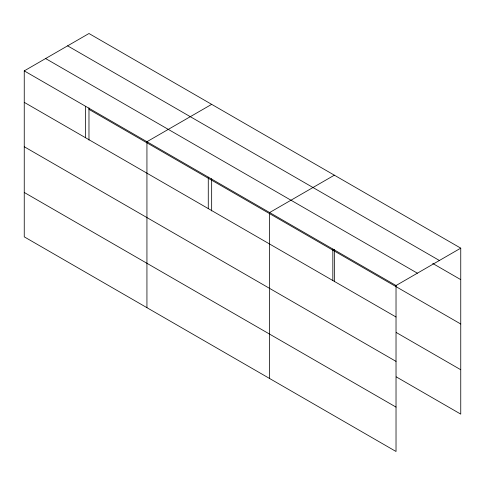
<?xml version="1.0" encoding="UTF-8"?>
<svg xmlns="http://www.w3.org/2000/svg" width="485" height="485" viewBox="0 0 485 485"><rect width="100%" height="100%" fill="white"/><g stroke="black" fill="none" stroke-linecap="round" stroke-linejoin="round"><path stroke-width="0.73" d="M211.66 178.698L211.66 210.933M334.347 249.526L334.347 281.767M24.25 70.883L396.027 285.526L396.027 451.486L24.25 236.844L24.25 70.883L88.973 33.514L460.75 248.156L460.75 414.117L396.245 376.875M211.66 104.348L146.937 141.717L146.937 307.672M334.347 175.182L269.624 212.545L269.624 378.506M396.027 285.526L460.75 248.156M67.615 45.845L439.392 260.487M432.735 263.458L460.75 279.633M45.608 58.552L417.385 273.194M88.973 109.367L460.75 324.01M24.25 102.353L396.027 317.002M396.245 332.498L460.75 369.74M24.25 146.737L396.027 361.38M24.25 192.46L396.027 407.103M332.825 249.035L332.825 280.512M208.277 177.134L208.277 208.605M88.973 107.864L88.973 140.104M85.59 106.3L85.59 137.77"/></g></svg>
